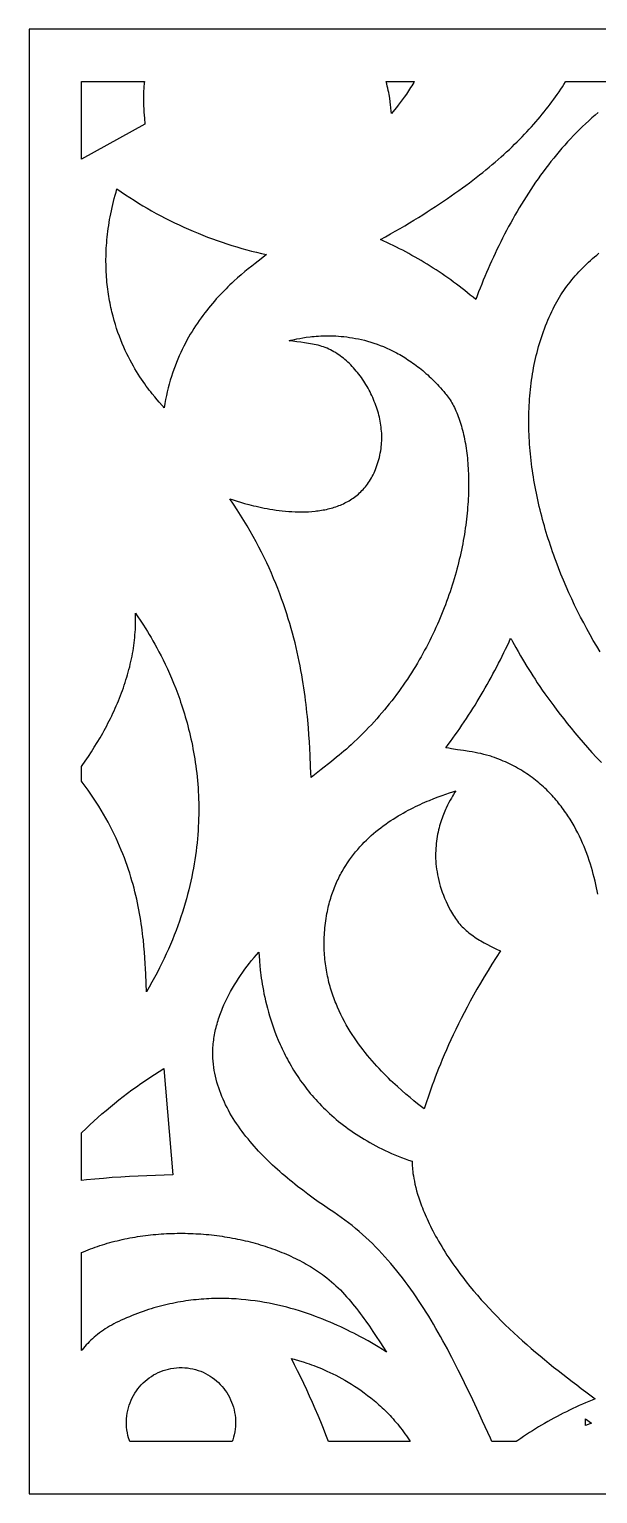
# Model space of a CAD drawing. Extents: x -140 to 140, y -140 to 140.
# Drawn here: x -140 to -31.2, y -140 to 140 of the extents above; entities that cross this region are included whole.
import ezdxf

# ---------------------------------------------------------------- set-up
doc = ezdxf.new("R2010")
doc.units = 0
doc.header["$MEASUREMENT"] = 0
doc.layers.add('LAYER_1', color=18, linetype='CONTINUOUS')

msp = doc.modelspace()

# ---------------------------------------------------------------- linework, layer by layer
at = {"layer": 'LAYER_1'}
for points in [[(-140, -140), (140, -140), (140, 140), (-140, 140)], [(-117.98, 129.73), (-118.02, 129.44), (-118.05, 129.16), (-118.08, 128.87), (-118.1, 128.58), (-118.12, 128.29), (-118.15, 127.7), (-118.16, 127.12), (-118.15, 126.53), (-118.14, 125.95), (-118.12, 125.36), (-118.08, 124.77), (-118.05, 124.18), (-117.96, 123.01), (-117.88, 121.85), (-130, 115.16), (-130, 130), (-117.94, 130)], [(-66.41, 129.85), (-66.6, 129.51), (-66.8, 129.18), (-67, 128.85), (-67.41, 128.22), (-67.81, 127.61), (-68.21, 127.04), (-68.6, 126.49), (-68.99, 125.97), (-69.36, 125.49), (-69.72, 125.04), (-70.06, 124.62), (-70.67, 123.88), (-70.7, 124.28), (-70.77, 125.05), (-70.83, 125.57), (-70.91, 126.15), (-71.01, 126.81), (-71.13, 127.53), (-71.2, 127.91), (-71.29, 128.31), (-71.38, 128.72), (-71.47, 129.14), (-71.58, 129.57), (-71.69, 130), (-66.33, 130)], [(-122.41, 108.92), (-121.6, 108.37), (-120.78, 107.83), (-119.95, 107.3), (-119.12, 106.78), (-118.28, 106.27), (-117.43, 105.77), (-116.57, 105.29), (-115.71, 104.81), (-114.84, 104.34), (-113.97, 103.88), (-113.09, 103.44), (-112.2, 103), (-111.31, 102.58), (-110.42, 102.17), (-109.51, 101.76), (-108.61, 101.37), (-107.7, 100.99), (-106.78, 100.63), (-105.86, 100.27), (-104.94, 99.93), (-104.01, 99.59), (-103.08, 99.27), (-102.15, 98.96), (-101.21, 98.66), (-100.27, 98.38), (-99.33, 98.1), (-98.38, 97.84), (-97.43, 97.59), (-96.48, 97.36), (-95.53, 97.13), (-94.58, 96.92), (-95.62, 96.14), (-96.79, 95.24), (-97.42, 94.74), (-98.07, 94.22), (-98.74, 93.67), (-99.44, 93.08), (-100.15, 92.46), (-100.87, 91.81), (-101.23, 91.47), (-101.6, 91.12), (-101.97, 90.76), (-102.34, 90.4), (-102.71, 90.02), (-103.08, 89.64), (-103.46, 89.25), (-103.83, 88.85), (-104.2, 88.44), (-104.57, 88.02), (-104.94, 87.59), (-105.31, 87.15), (-105.68, 86.7), (-106.04, 86.24), (-106.41, 85.78), (-106.77, 85.3), (-107.12, 84.81), (-107.48, 84.32), (-107.82, 83.81), (-108.17, 83.29), (-108.51, 82.77), (-108.84, 82.23), (-109.17, 81.68), (-109.5, 81.13), (-109.81, 80.56), (-110.12, 79.98), (-110.43, 79.39), (-110.72, 78.79), (-111.01, 78.18), (-111.29, 77.55), (-111.57, 76.92), (-111.83, 76.28), (-112.09, 75.62), (-112.33, 74.95), (-112.57, 74.28), (-112.79, 73.59), (-113.01, 72.89), (-113.21, 72.17), (-113.4, 71.45), (-113.59, 70.71), (-113.76, 69.96), (-113.91, 69.2), (-114.06, 68.43), (-114.19, 67.65), (-114.31, 67.79), (-114.51, 68.02), (-115.13, 68.71), (-115.54, 69.17), (-115.99, 69.71), (-116.5, 70.32), (-116.76, 70.66), (-117.04, 71.02), (-117.32, 71.39), (-117.61, 71.78), (-117.9, 72.2), (-118.21, 72.63), (-118.51, 73.08), (-118.82, 73.55), (-119.13, 74.03), (-119.45, 74.54), (-119.76, 75.06), (-120.07, 75.61), (-120.39, 76.17), (-120.7, 76.75), (-121.01, 77.35), (-121.31, 77.96), (-121.61, 78.6), (-121.91, 79.25), (-122.2, 79.92), (-122.48, 80.61), (-122.75, 81.32), (-123.02, 82.05), (-123.27, 82.79), (-123.51, 83.55), (-123.75, 84.33), (-123.97, 85.13), (-124.17, 85.95), (-124.27, 86.36), (-124.37, 86.78), (-124.46, 87.2), (-124.54, 87.63), (-124.63, 88.06), (-124.71, 88.5), (-124.78, 88.94), (-124.85, 89.38), (-124.92, 89.83), (-124.98, 90.29), (-125.03, 90.74), (-125.09, 91.21), (-125.13, 91.67), (-125.17, 92.14), (-125.21, 92.62), (-125.24, 93.1), (-125.27, 93.58), (-125.29, 94.07), (-125.3, 94.57), (-125.31, 95.06), (-125.32, 95.56), (-125.32, 96.07), (-125.31, 96.58), (-125.29, 97.09), (-125.27, 97.61), (-125.25, 98.13), (-125.21, 98.66), (-125.17, 99.19), (-125.13, 99.73), (-125.07, 100.27), (-125.01, 100.81), (-124.95, 101.36), (-124.87, 101.91), (-124.79, 102.47), (-124.7, 103.03), (-124.61, 103.6), (-124.5, 104.16), (-124.39, 104.74), (-124.27, 105.32), (-124.15, 105.9), (-124.01, 106.48), (-123.87, 107.07), (-123.72, 107.67), (-123.56, 108.27), (-123.39, 108.87), (-123.21, 109.48)], [(-82.34, 81.4), (-81.85, 81.39), (-81.34, 81.37), (-80.83, 81.34), (-80.31, 81.29), (-79.77, 81.24), (-79.23, 81.18), (-78.68, 81.1), (-78.12, 81.02), (-77.56, 80.91), (-76.98, 80.8), (-76.4, 80.67), (-75.82, 80.53), (-75.23, 80.37), (-74.63, 80.19), (-74.03, 80), (-73.42, 79.79), (-72.81, 79.56), (-72.2, 79.32), (-71.58, 79.05), (-70.96, 78.77), (-70.34, 78.47), (-69.71, 78.14), (-69.4, 77.97), (-69.08, 77.79), (-68.77, 77.61), (-68.46, 77.43), (-68.14, 77.23), (-67.83, 77.04), (-67.51, 76.83), (-67.2, 76.62), (-66.88, 76.41), (-66.57, 76.19), (-66.25, 75.96), (-65.94, 75.72), (-65.62, 75.48), (-65.31, 75.24), (-65, 74.99), (-64.68, 74.73), (-64.37, 74.46), (-64.06, 74.19), (-63.74, 73.91), (-63.43, 73.63), (-63.12, 73.33), (-62.81, 73.03), (-62.5, 72.73), (-62.19, 72.42), (-61.88, 72.1), (-61.58, 71.77), (-61.27, 71.43), (-60.96, 71.09), (-60.66, 70.74), (-60.36, 70.39), (-60.17, 70.15), (-59.98, 69.91), (-59.8, 69.66), (-59.62, 69.4), (-59.44, 69.13), (-59.27, 68.86), (-59.1, 68.57), (-58.94, 68.28), (-58.78, 67.98), (-58.62, 67.66), (-58.47, 67.35), (-58.32, 67.02), (-58.18, 66.68), (-58.04, 66.34), (-57.9, 65.99), (-57.77, 65.63), (-57.64, 65.27), (-57.52, 64.9), (-57.4, 64.52), (-57.28, 64.13), (-57.17, 63.74), (-57.07, 63.33), (-56.96, 62.93), (-56.87, 62.51), (-56.77, 62.09), (-56.68, 61.66), (-56.6, 61.23), (-56.52, 60.79), (-56.44, 60.34), (-56.37, 59.89), (-56.31, 59.43), (-56.25, 58.97), (-56.19, 58.5), (-56.14, 58.02), (-56.09, 57.54), (-56.05, 57.05), (-56.02, 56.56), (-55.98, 56.06), (-55.96, 55.56), (-55.94, 55.05), (-55.92, 54.54), (-55.91, 54.02), (-55.9, 53.5), (-55.9, 52.97), (-55.91, 52.44), (-55.92, 51.9), (-55.93, 51.36), (-55.95, 50.82), (-55.98, 50.27), (-56.01, 49.72), (-56.04, 49.16), (-56.09, 48.6), (-56.13, 48.04), (-56.19, 47.47), (-56.25, 46.9), (-56.31, 46.33), (-56.38, 45.75), (-56.46, 45.17), (-56.54, 44.59), (-56.63, 44), (-56.72, 43.41), (-56.82, 42.82), (-56.92, 42.23), (-57.04, 41.63), (-57.15, 41.03), (-57.28, 40.43), (-57.41, 39.83), (-57.54, 39.22), (-57.68, 38.62), (-57.83, 38.01), (-57.99, 37.4), (-58.15, 36.78), (-58.31, 36.17), (-58.49, 35.56), (-58.67, 34.94), (-58.85, 34.32), (-59.05, 33.7), (-59.24, 33.08), (-59.45, 32.46), (-59.66, 31.84), (-59.88, 31.22), (-60.11, 30.6), (-60.34, 29.97), (-60.58, 29.35), (-60.82, 28.73), (-61.08, 28.1), (-61.34, 27.48), (-61.6, 26.85), (-61.88, 26.23), (-62.16, 25.61), (-62.44, 24.99), (-62.74, 24.36), (-63.04, 23.74), (-63.35, 23.12), (-63.66, 22.5), (-63.99, 21.88), (-64.32, 21.26), (-64.66, 20.65), (-65, 20.03), (-65.35, 19.42), (-65.71, 18.81), (-66.08, 18.19), (-66.45, 17.58), (-66.84, 16.98), (-67.23, 16.37), (-67.62, 15.77), (-68.03, 15.17), (-68.44, 14.57), (-68.86, 13.97), (-69.29, 13.38), (-69.73, 12.78), (-70.17, 12.19), (-70.62, 11.61), (-71.08, 11.02), (-71.55, 10.44), (-72.02, 9.87), (-72.51, 9.29), (-73, 8.72), (-73.5, 8.15), (-74.01, 7.59), (-74.52, 7.03), (-75.05, 6.47), (-75.58, 5.92), (-76.12, 5.37), (-76.67, 4.82), (-77.23, 4.28), (-77.79, 3.75), (-78.37, 3.21), (-78.83, 2.8), (-79.29, 2.39), (-79.76, 1.98), (-80.23, 1.59), (-80.71, 1.19), (-81.19, 0.8), (-82.16, 0.02), (-84.1, -1.52), (-85.07, -2.29), (-86.03, -3.07), (-86.09, -2.09), (-86.14, -1.04), (-86.25, 1.23), (-86.31, 2.46), (-86.39, 3.74), (-86.47, 5.07), (-86.58, 6.45), (-86.7, 7.88), (-86.77, 8.61), (-86.84, 9.36), (-86.92, 10.12), (-87.01, 10.88), (-87.1, 11.66), (-87.2, 12.45), (-87.31, 13.25), (-87.43, 14.06), (-87.56, 14.88), (-87.69, 15.71), (-87.84, 16.55), (-87.99, 17.4), (-88.15, 18.26), (-88.33, 19.13), (-88.51, 20), (-88.71, 20.89), (-88.91, 21.78), (-89.13, 22.68), (-89.36, 23.59), (-89.61, 24.51), (-89.86, 25.43), (-90.13, 26.36), (-90.42, 27.3), (-90.72, 28.24), (-91.03, 29.19), (-91.36, 30.15), (-91.7, 31.11), (-92.06, 32.08), (-92.43, 33.05), (-92.82, 34.03), (-93.23, 35.01), (-93.65, 36), (-94.1, 37), (-94.55, 37.99), (-95.03, 38.99), (-95.53, 40), (-96.04, 41.01), (-96.58, 42.02), (-97.13, 43.04), (-97.71, 44.05), (-98.3, 45.08), (-98.92, 46.1), (-99.56, 47.13), (-100.22, 48.15), (-100.9, 49.18), (-101.6, 50.21), (-101.44, 50.17), (-101.14, 50.07), (-100.19, 49.77), (-99.55, 49.57), (-98.81, 49.36), (-97.98, 49.14), (-97.06, 48.91), (-96.58, 48.8), (-96.08, 48.68), (-95.56, 48.57), (-95.03, 48.46), (-94.48, 48.36), (-93.92, 48.26), (-93.35, 48.17), (-92.76, 48.08), (-92.17, 48), (-91.57, 47.93), (-90.96, 47.87), (-90.34, 47.82), (-89.72, 47.78), (-89.09, 47.75), (-88.47, 47.73), (-87.83, 47.73), (-87.2, 47.74), (-86.57, 47.76), (-85.93, 47.8), (-85.3, 47.86), (-84.99, 47.9), (-84.67, 47.94), (-84.36, 47.98), (-84.05, 48.03), (-83.74, 48.09), (-83.43, 48.15), (-83.12, 48.21), (-82.81, 48.28), (-82.51, 48.36), (-82.21, 48.44), (-81.91, 48.53), (-81.61, 48.62), (-81.31, 48.71), (-81.02, 48.82), (-80.73, 48.93), (-80.44, 49.04), (-80.16, 49.16), (-79.87, 49.29), (-79.6, 49.43), (-79.32, 49.57), (-79.05, 49.71), (-78.78, 49.87), (-78.51, 50.03), (-78.25, 50.2), (-77.99, 50.37), (-77.74, 50.55), (-77.49, 50.74), (-77.24, 50.94), (-77, 51.14), (-76.77, 51.35), (-76.54, 51.57), (-76.31, 51.8), (-76.09, 52.03), (-75.87, 52.28), (-75.66, 52.53), (-75.45, 52.79), (-75.25, 53.05), (-75.06, 53.33), (-74.87, 53.61), (-74.69, 53.91), (-74.51, 54.21), (-74.34, 54.52), (-74.17, 54.84), (-74.01, 55.17), (-73.86, 55.51), (-73.72, 55.85), (-73.58, 56.21), (-73.45, 56.58), (-73.32, 56.95), (-73.21, 57.34), (-73.1, 57.73), (-72.99, 58.14), (-72.9, 58.55), (-72.81, 58.98), (-72.73, 59.41), (-72.66, 59.86), (-72.62, 60.21), (-72.58, 60.57), (-72.55, 60.93), (-72.53, 61.3), (-72.52, 61.67), (-72.52, 62.04), (-72.53, 62.41), (-72.54, 62.78), (-72.57, 63.16), (-72.61, 63.54), (-72.65, 63.92), (-72.7, 64.3), (-72.76, 64.68), (-72.83, 65.06), (-72.91, 65.44), (-72.99, 65.82), (-73.08, 66.2), (-73.18, 66.58), (-73.29, 66.96), (-73.41, 67.34), (-73.53, 67.72), (-73.66, 68.09), (-73.8, 68.47), (-73.95, 68.84), (-74.1, 69.21), (-74.26, 69.58), (-74.42, 69.95), (-74.6, 70.31), (-74.77, 70.67), (-74.96, 71.03), (-75.15, 71.38), (-75.35, 71.73), (-75.56, 72.07), (-75.77, 72.42), (-75.98, 72.75), (-76.2, 73.08), (-76.43, 73.41), (-76.67, 73.73), (-76.91, 74.05), (-77.15, 74.36), (-77.4, 74.66), (-77.65, 74.96), (-77.91, 75.25), (-78.18, 75.54), (-78.45, 75.82), (-78.72, 76.09), (-79, 76.35), (-79.29, 76.61), (-79.57, 76.86), (-79.87, 77.1), (-80.16, 77.33), (-80.46, 77.55), (-80.77, 77.77), (-81.08, 77.97), (-81.39, 78.17), (-81.7, 78.36), (-82.02, 78.54), (-82.34, 78.7), (-82.67, 78.86), (-83, 79.01), (-83.33, 79.14), (-83.67, 79.27), (-84, 79.38), (-84.34, 79.48), (-84.71, 79.58), (-85.07, 79.67), (-85.44, 79.75), (-85.81, 79.82), (-86.18, 79.88), (-86.55, 79.94), (-87.29, 80.05), (-88.04, 80.15), (-88.79, 80.25), (-89.54, 80.35), (-90.28, 80.46), (-90.14, 80.49), (-89.91, 80.54), (-89.23, 80.7), (-88.77, 80.8), (-88.24, 80.9), (-87.64, 81.01), (-86.98, 81.11), (-86.26, 81.2), (-85.88, 81.25), (-85.48, 81.28), (-85.07, 81.32), (-84.65, 81.35), (-84.21, 81.37), (-83.76, 81.39), (-83.3, 81.4), (-82.83, 81.4)], [(-119.49, 28.07), (-119.19, 27.63), (-118.78, 27.03), (-118.28, 26.27), (-117.69, 25.35), (-117.37, 24.84), (-117.03, 24.29), (-116.69, 23.7), (-116.32, 23.08), (-115.95, 22.42), (-115.57, 21.73), (-115.18, 21), (-114.78, 20.23), (-114.38, 19.44), (-113.98, 18.6), (-113.57, 17.74), (-113.17, 16.84), (-112.77, 15.92), (-112.37, 14.96), (-111.97, 13.96), (-111.58, 12.94), (-111.39, 12.42), (-111.2, 11.89), (-111.02, 11.35), (-110.84, 10.81), (-110.65, 10.26), (-110.48, 9.7), (-110.3, 9.13), (-110.13, 8.56), (-109.96, 7.98), (-109.8, 7.39), (-109.64, 6.8), (-109.49, 6.19), (-109.34, 5.59), (-109.19, 4.97), (-109.05, 4.35), (-108.91, 3.72), (-108.78, 3.09), (-108.66, 2.44), (-108.54, 1.8), (-108.43, 1.14), (-108.32, 0.48), (-108.22, -0.19), (-108.12, -0.86), (-108.03, -1.54), (-107.95, -2.23), (-107.88, -2.92), (-107.81, -3.62), (-107.75, -4.32), (-107.7, -5.03), (-107.65, -5.75), (-107.62, -6.47), (-107.59, -7.2), (-107.57, -7.93), (-107.56, -8.67), (-107.56, -9.42), (-107.57, -10.17), (-107.58, -10.92), (-107.61, -11.68), (-107.64, -12.45), (-107.69, -13.22), (-107.74, -14), (-107.81, -14.78), (-107.89, -15.57), (-107.97, -16.36), (-108.07, -17.16), (-108.18, -17.96), (-108.3, -18.77), (-108.43, -19.58), (-108.57, -20.4), (-108.73, -21.22), (-108.9, -22.04), (-109.07, -22.88), (-109.27, -23.71), (-109.47, -24.55), (-109.69, -25.4), (-109.92, -26.24), (-110.16, -27.1), (-110.42, -27.96), (-110.69, -28.82), (-110.97, -29.68), (-111.27, -30.55), (-111.58, -31.43), (-111.91, -32.31), (-112.25, -33.19), (-112.61, -34.07), (-112.98, -34.96), (-113.37, -35.86), (-113.77, -36.75), (-114.19, -37.65), (-114.62, -38.56), (-115.07, -39.47), (-115.54, -40.38), (-116.02, -41.29), (-116.52, -42.21), (-117.04, -43.13), (-117.57, -44.06), (-117.63, -42.45), (-117.7, -40.63), (-117.74, -39.65), (-117.8, -38.63), (-117.86, -37.56), (-117.94, -36.46), (-118.04, -35.31), (-118.16, -34.12), (-118.23, -33.52), (-118.3, -32.9), (-118.38, -32.28), (-118.47, -31.65), (-118.56, -31.01), (-118.66, -30.37), (-118.77, -29.71), (-118.88, -29.05), (-119.01, -28.38), (-119.14, -27.71), (-119.28, -27.03), (-119.43, -26.34), (-119.6, -25.64), (-119.77, -24.94), (-119.95, -24.24), (-120.14, -23.53), (-120.34, -22.81), (-120.55, -22.09), (-120.78, -21.37), (-121.02, -20.64), (-121.26, -19.9), (-121.53, -19.16), (-121.8, -18.42), (-122.09, -17.68), (-122.39, -16.93), (-122.7, -16.18), (-123.03, -15.42), (-123.38, -14.67), (-123.73, -13.91), (-124.11, -13.15), (-124.5, -12.38), (-124.9, -11.62), (-125.32, -10.85), (-125.76, -10.09), (-126.21, -9.32), (-126.68, -8.55), (-127.17, -7.78), (-127.68, -7.01), (-128.2, -6.25), (-128.74, -5.48), (-129.3, -4.71), (-129.88, -3.94), (-130, -3.79), (-130, -0.93), (-129.87, -0.76), (-129.28, 0.09), (-128.69, 0.95), (-128.11, 1.83), (-127.55, 2.71), (-126.99, 3.61), (-126.45, 4.52), (-126.19, 4.98), (-125.93, 5.44), (-125.67, 5.9), (-125.42, 6.37), (-125.17, 6.83), (-124.93, 7.3), (-124.69, 7.78), (-124.45, 8.25), (-124.22, 8.73), (-123.99, 9.21), (-123.77, 9.69), (-123.55, 10.17), (-123.34, 10.66), (-123.13, 11.14), (-122.93, 11.63), (-122.73, 12.12), (-122.53, 12.61), (-122.35, 13.11), (-122.16, 13.6), (-121.99, 14.1), (-121.82, 14.6), (-121.65, 15.1), (-121.49, 15.6), (-121.34, 16.1), (-121.19, 16.6), (-121.05, 17.11), (-120.91, 17.61), (-120.78, 18.12), (-120.66, 18.62), (-120.54, 19.13), (-120.43, 19.64), (-120.33, 20.15), (-120.23, 20.66), (-120.14, 21.17), (-120.06, 21.68), (-119.99, 22.19), (-119.92, 22.71), (-119.86, 23.22), (-119.8, 23.73), (-119.76, 24.24), (-119.72, 24.76), (-119.69, 25.27), (-119.67, 25.79), (-119.65, 26.3), (-119.64, 26.81), (-119.64, 27.33), (-119.65, 27.84), (-119.67, 28.35)], [(-58.51, -5.86), (-58.81, -6.32), (-59, -6.63), (-59.21, -6.99), (-59.44, -7.4), (-59.69, -7.86), (-59.95, -8.36), (-60.21, -8.91), (-60.34, -9.2), (-60.47, -9.5), (-60.6, -9.81), (-60.73, -10.14), (-60.86, -10.47), (-60.99, -10.81), (-61.11, -11.17), (-61.23, -11.53), (-61.34, -11.9), (-61.45, -12.29), (-61.55, -12.68), (-61.65, -13.08), (-61.75, -13.49), (-61.83, -13.91), (-61.91, -14.33), (-61.98, -14.77), (-62.05, -15.21), (-62.1, -15.66), (-62.14, -16.12), (-62.18, -16.59), (-62.2, -17.07), (-62.22, -17.55), (-62.22, -18.04), (-62.21, -18.54), (-62.18, -19.04), (-62.15, -19.55), (-62.1, -20.07), (-62.03, -20.59), (-61.95, -21.12), (-61.86, -21.66), (-61.75, -22.2), (-61.62, -22.75), (-61.48, -23.3), (-61.32, -23.86), (-61.14, -24.43), (-60.94, -25), (-60.73, -25.57), (-60.49, -26.15), (-60.23, -26.74), (-59.95, -27.32), (-59.66, -27.92), (-59.34, -28.51), (-58.99, -29.11), (-58.81, -29.42), (-58.63, -29.72), (-58.44, -30.01), (-58.25, -30.29), (-58.04, -30.56), (-57.83, -30.83), (-57.61, -31.09), (-57.38, -31.34), (-57.14, -31.59), (-56.9, -31.83), (-56.65, -32.07), (-56.39, -32.3), (-56.13, -32.52), (-55.86, -32.74), (-55.58, -32.95), (-55.3, -33.16), (-55.02, -33.36), (-54.73, -33.56), (-54.44, -33.76), (-54.14, -33.94), (-53.84, -34.13), (-53.54, -34.31), (-52.93, -34.66), (-52.31, -35), (-51.69, -35.32), (-51.06, -35.64), (-50.43, -35.94), (-49.81, -36.23), (-50.64, -37.49), (-51.43, -38.73), (-52.19, -39.96), (-52.93, -41.17), (-53.64, -42.36), (-54.32, -43.53), (-54.97, -44.69), (-55.6, -45.82), (-56.2, -46.94), (-56.77, -48.04), (-57.33, -49.12), (-57.85, -50.18), (-58.36, -51.22), (-58.84, -52.23), (-59.3, -53.23), (-59.74, -54.2), (-60.16, -55.15), (-60.56, -56.08), (-60.94, -56.99), (-61.3, -57.87), (-61.65, -58.72), (-61.98, -59.55), (-62.29, -60.36), (-62.58, -61.14), (-62.86, -61.9), (-63.12, -62.63), (-63.61, -64), (-64.05, -65.27), (-64.44, -66.42), (-65.68, -65.44), (-66.37, -64.88), (-67.11, -64.27), (-67.89, -63.62), (-68.69, -62.92), (-69.53, -62.17), (-69.96, -61.78), (-70.39, -61.38), (-70.83, -60.97), (-71.26, -60.54), (-71.71, -60.11), (-72.15, -59.66), (-72.59, -59.2), (-73.04, -58.73), (-73.48, -58.25), (-73.93, -57.76), (-74.37, -57.25), (-74.81, -56.74), (-75.25, -56.21), (-75.68, -55.67), (-76.11, -55.12), (-76.54, -54.56), (-76.96, -53.99), (-77.37, -53.41), (-77.77, -52.82), (-78.17, -52.21), (-78.56, -51.6), (-78.94, -50.97), (-79.31, -50.34), (-79.67, -49.69), (-80.02, -49.03), (-80.35, -48.36), (-80.68, -47.68), (-80.99, -46.99), (-81.28, -46.28), (-81.42, -45.93), (-81.56, -45.57), (-81.7, -45.21), (-81.83, -44.85), (-81.95, -44.48), (-82.08, -44.11), (-82.2, -43.74), (-82.31, -43.36), (-82.42, -42.99), (-82.52, -42.61), (-82.63, -42.23), (-82.72, -41.84), (-82.81, -41.45), (-82.9, -41.06), (-82.98, -40.67), (-83.06, -40.27), (-83.13, -39.88), (-83.2, -39.48), (-83.26, -39.07), (-83.31, -38.67), (-83.36, -38.26), (-83.41, -37.85), (-83.45, -37.43), (-83.48, -37.01), (-83.51, -36.6), (-83.53, -36.17), (-83.55, -35.75), (-83.56, -35.32), (-83.56, -34.89), (-83.56, -34.46), (-83.55, -34.02), (-83.53, -33.59), (-83.51, -33.15), (-83.48, -32.7), (-83.45, -32.26), (-83.41, -31.81), (-83.36, -31.36), (-83.3, -30.9), (-83.24, -30.45), (-83.17, -29.99), (-83.1, -29.53), (-83.01, -29.06), (-82.94, -28.69), (-82.86, -28.31), (-82.78, -27.94), (-82.69, -27.57), (-82.6, -27.21), (-82.5, -26.85), (-82.4, -26.5), (-82.3, -26.15), (-82.19, -25.8), (-82.08, -25.46), (-81.96, -25.12), (-81.84, -24.78), (-81.71, -24.45), (-81.59, -24.12), (-81.45, -23.8), (-81.32, -23.47), (-81.18, -23.16), (-81.04, -22.84), (-80.89, -22.53), (-80.74, -22.23), (-80.59, -21.92), (-80.43, -21.62), (-80.27, -21.33), (-80.11, -21.04), (-79.78, -20.46), (-79.43, -19.9), (-79.07, -19.35), (-78.7, -18.82), (-78.33, -18.3), (-77.94, -17.79), (-77.54, -17.3), (-77.13, -16.81), (-76.72, -16.34), (-76.3, -15.89), (-75.87, -15.44), (-75.43, -15.01), (-74.99, -14.59), (-74.54, -14.18), (-74.09, -13.78), (-73.63, -13.4), (-73.16, -13.02), (-72.7, -12.66), (-72.23, -12.3), (-71.76, -11.96), (-71.28, -11.63), (-70.81, -11.31), (-70.33, -11), (-69.86, -10.7), (-69.38, -10.4), (-68.9, -10.12), (-68.43, -9.85), (-67.95, -9.59), (-67.48, -9.33), (-67.01, -9.09), (-66.54, -8.85), (-66.08, -8.62), (-65.62, -8.4), (-65.17, -8.19), (-64.72, -7.99), (-64.27, -7.79), (-63.84, -7.61), (-63.4, -7.43), (-62.56, -7.09), (-61.76, -6.78), (-60.99, -6.5), (-60.25, -6.24), (-59.57, -6.01), (-58.93, -5.8), (-58.35, -5.61)], [(-96.05, -36.55), (-96.04, -36.68), (-96.01, -37.06), (-95.93, -38.22), (-95.87, -39), (-95.78, -39.88), (-95.72, -40.37), (-95.66, -40.88), (-95.58, -41.42), (-95.5, -41.97), (-95.41, -42.56), (-95.31, -43.16), (-95.19, -43.78), (-95.07, -44.43), (-94.93, -45.09), (-94.77, -45.77), (-94.61, -46.46), (-94.42, -47.17), (-94.23, -47.9), (-94.01, -48.64), (-93.78, -49.39), (-93.53, -50.15), (-93.26, -50.92), (-92.97, -51.71), (-92.66, -52.5), (-92.34, -53.29), (-91.99, -54.1), (-91.8, -54.5), (-91.61, -54.91), (-91.42, -55.31), (-91.22, -55.72), (-91.01, -56.13), (-90.8, -56.54), (-90.58, -56.94), (-90.36, -57.35), (-90.13, -57.76), (-89.89, -58.17), (-89.65, -58.58), (-89.4, -58.99), (-89.14, -59.4), (-88.88, -59.81), (-88.61, -60.22), (-88.33, -60.63), (-88.05, -61.03), (-87.76, -61.44), (-87.46, -61.84), (-87.15, -62.25), (-86.84, -62.65), (-86.52, -63.05), (-86.2, -63.45), (-85.86, -63.85), (-85.52, -64.24), (-85.17, -64.64), (-84.81, -65.03), (-84.45, -65.42), (-84.07, -65.81), (-83.69, -66.19), (-83.3, -66.57), (-82.9, -66.95), (-82.5, -67.33), (-82.08, -67.7), (-81.66, -68.07), (-81.23, -68.44), (-80.79, -68.81), (-80.34, -69.17), (-79.88, -69.52), (-79.41, -69.88), (-78.94, -70.23), (-78.45, -70.57), (-77.96, -70.91), (-77.45, -71.25), (-76.94, -71.58), (-76.42, -71.91), (-75.89, -72.24), (-75.34, -72.55), (-74.79, -72.87), (-74.23, -73.18), (-73.66, -73.48), (-73.08, -73.78), (-72.49, -74.07), (-71.89, -74.36), (-71.27, -74.64), (-70.65, -74.92), (-70.02, -75.19), (-69.38, -75.45), (-68.72, -75.71), (-68.06, -75.96), (-67.38, -76.21), (-66.7, -76.44), (-66.71, -76.68), (-66.7, -77.08), (-66.69, -77.35), (-66.67, -77.65), (-66.64, -77.99), (-66.6, -78.37), (-66.55, -78.79), (-66.48, -79.24), (-66.4, -79.74), (-66.29, -80.27), (-66.17, -80.83), (-66.02, -81.44), (-65.85, -82.07), (-65.66, -82.74), (-65.43, -83.45), (-65.18, -84.19), (-65.05, -84.57), (-64.9, -84.96), (-64.75, -85.36), (-64.59, -85.76), (-64.42, -86.18), (-64.24, -86.6), (-64.05, -87.03), (-63.86, -87.46), (-63.65, -87.91), (-63.44, -88.36), (-63.21, -88.82), (-62.98, -89.29), (-62.73, -89.76), (-62.48, -90.25), (-62.21, -90.74), (-61.94, -91.23), (-61.65, -91.74), (-61.35, -92.25), (-61.04, -92.76), (-60.72, -93.29), (-60.39, -93.82), (-60.04, -94.36), (-59.68, -94.91), (-59.31, -95.46), (-58.93, -96.02), (-58.53, -96.58), (-58.12, -97.15), (-57.7, -97.73), (-57.37, -98.18), (-57.03, -98.62), (-56.35, -99.49), (-55.66, -100.36), (-54.95, -101.22), (-54.23, -102.06), (-53.5, -102.9), (-52.75, -103.72), (-52, -104.54), (-51.23, -105.34), (-50.46, -106.14), (-49.67, -106.93), (-48.88, -107.71), (-48.07, -108.48), (-47.26, -109.24), (-46.44, -110), (-45.61, -110.74), (-44.78, -111.48), (-43.93, -112.22), (-43.08, -112.94), (-42.23, -113.66), (-41.37, -114.37), (-40.5, -115.08), (-39.63, -115.78), (-38.76, -116.47), (-37.88, -117.16), (-36.99, -117.84), (-36.11, -118.52), (-35.22, -119.2), (-34.33, -119.86), (-33.44, -120.53), (-31.65, -121.84), (-32.27, -122.09), (-32.89, -122.35), (-33.51, -122.62), (-34.13, -122.89), (-34.74, -123.16), (-35.36, -123.44), (-35.97, -123.73), (-36.58, -124.02), (-37.18, -124.32), (-37.78, -124.62), (-38.38, -124.93), (-38.98, -125.24), (-39.58, -125.56), (-40.17, -125.89), (-40.76, -126.22), (-41.35, -126.55), (-41.93, -126.89), (-42.51, -127.24), (-43.09, -127.59), (-43.66, -127.95), (-44.23, -128.31), (-44.8, -128.67), (-45.37, -129.04), (-45.93, -129.42), (-46.48, -129.8), (-46.77, -130), (-51.46, -130), (-51.74, -129.39), (-53.22, -126.14), (-53.97, -124.51), (-54.73, -122.87), (-55.5, -121.24), (-56.28, -119.6), (-57.07, -117.97), (-57.88, -116.35), (-58.7, -114.73), (-59.12, -113.93), (-59.54, -113.13), (-59.96, -112.33), (-60.39, -111.53), (-60.83, -110.74), (-61.27, -109.95), (-61.71, -109.17), (-62.16, -108.39), (-62.62, -107.61), (-63.08, -106.84), (-63.54, -106.08), (-64.01, -105.31), (-64.49, -104.56), (-64.98, -103.81), (-65.47, -103.07), (-65.97, -102.33), (-66.47, -101.6), (-66.98, -100.87), (-67.5, -100.16), (-68.02, -99.45), (-68.56, -98.74), (-69.1, -98.05), (-69.64, -97.36), (-70.2, -96.68), (-70.76, -96.01), (-71.34, -95.35), (-71.92, -94.7), (-72.5, -94.06), (-73.1, -93.43), (-73.71, -92.8), (-74.32, -92.19), (-74.95, -91.59), (-75.58, -90.99), (-76.22, -90.41), (-76.88, -89.84), (-77.54, -89.28), (-78.21, -88.73), (-78.89, -88.2), (-79.58, -87.67), (-80.29, -87.16), (-81, -86.66), (-81.73, -86.18), (-82.71, -85.53), (-83.69, -84.86), (-84.68, -84.17), (-85.68, -83.46), (-86.67, -82.74), (-87.66, -81.99), (-88.65, -81.23), (-89.14, -80.84), (-89.63, -80.45), (-90.12, -80.05), (-90.6, -79.65), (-91.08, -79.25), (-91.56, -78.84), (-92.03, -78.42), (-92.51, -78), (-92.97, -77.58), (-93.43, -77.15), (-93.89, -76.72), (-94.34, -76.29), (-94.79, -75.85), (-95.23, -75.4), (-95.67, -74.95), (-96.09, -74.5), (-96.52, -74.04), (-96.93, -73.58), (-97.34, -73.11), (-97.74, -72.65), (-98.13, -72.17), (-98.52, -71.69), (-98.9, -71.21), (-99.27, -70.73), (-99.62, -70.24), (-99.97, -69.74), (-100.32, -69.24), (-100.65, -68.74), (-100.97, -68.24), (-101.28, -67.73), (-101.58, -67.21), (-101.87, -66.69), (-102.14, -66.17), (-102.41, -65.65), (-102.66, -65.12), (-102.9, -64.59), (-103.13, -64.05), (-103.35, -63.51), (-103.55, -62.96), (-103.74, -62.42), (-103.92, -61.86), (-104.08, -61.31), (-104.23, -60.75), (-104.36, -60.19), (-104.48, -59.62), (-104.58, -59.05), (-104.67, -58.48), (-104.74, -57.9), (-104.8, -57.32), (-104.84, -56.74), (-104.85, -56.39), (-104.86, -56.04), (-104.86, -55.7), (-104.86, -55.35), (-104.85, -55.01), (-104.83, -54.66), (-104.81, -54.32), (-104.77, -53.97), (-104.74, -53.63), (-104.7, -53.28), (-104.65, -52.94), (-104.59, -52.6), (-104.53, -52.25), (-104.47, -51.91), (-104.4, -51.57), (-104.32, -51.23), (-104.24, -50.89), (-104.15, -50.55), (-104.06, -50.21), (-103.96, -49.87), (-103.86, -49.53), (-103.76, -49.2), (-103.64, -48.86), (-103.53, -48.52), (-103.41, -48.19), (-103.28, -47.86), (-103.15, -47.53), (-103.02, -47.19), (-102.73, -46.54), (-102.44, -45.88), (-102.12, -45.24), (-101.8, -44.6), (-101.45, -43.96), (-101.1, -43.33), (-100.73, -42.71), (-100.35, -42.1), (-99.96, -41.49), (-99.56, -40.89), (-99.15, -40.31), (-98.73, -39.72), (-98.3, -39.15), (-97.87, -38.59), (-97.43, -38.04), (-96.98, -37.5), (-96.52, -36.97), (-96.07, -36.45)], [(-112.5, -79.04), (-114.16, -79.07), (-115.81, -79.13), (-117.47, -79.19), (-119.13, -79.27), (-120.79, -79.36), (-122.45, -79.46), (-124.11, -79.57), (-125.76, -79.7), (-127.42, -79.84), (-129.07, -80), (-130, -80.09), (-130, -71), (-129.95, -70.96), (-129.2, -70.23), (-128.43, -69.5), (-127.66, -68.79), (-126.87, -68.09), (-126.08, -67.39), (-125.29, -66.71), (-124.48, -66.03), (-123.67, -65.37), (-122.84, -64.71), (-122.02, -64.06), (-121.18, -63.43), (-120.34, -62.8), (-119.49, -62.19), (-118.64, -61.58), (-117.77, -60.99), (-116.91, -60.4), (-116.03, -59.83), (-115.15, -59.27), (-114.27, -58.72)], [(-110.69, -90.21), (-110.18, -90.21), (-109.67, -90.22), (-109.16, -90.24), (-108.65, -90.26), (-108.14, -90.28), (-107.64, -90.31), (-107.13, -90.34), (-106.62, -90.38), (-106.12, -90.43), (-105.61, -90.47), (-105.11, -90.53), (-104.6, -90.58), (-104.1, -90.64), (-103.6, -90.71), (-103.1, -90.78), (-102.6, -90.86), (-102.1, -90.94), (-101.6, -91.02), (-101.11, -91.11), (-100.61, -91.2), (-100.12, -91.3), (-99.63, -91.4), (-99.14, -91.51), (-98.66, -91.62), (-98.17, -91.74), (-97.69, -91.86), (-97.21, -91.99), (-96.73, -92.12), (-96.26, -92.25), (-95.78, -92.39), (-95.31, -92.54), (-94.85, -92.68), (-94.38, -92.84), (-93.92, -92.99), (-93.46, -93.15), (-93, -93.32), (-92.55, -93.49), (-92.1, -93.67), (-91.65, -93.85), (-91.21, -94.03), (-90.77, -94.22), (-90.33, -94.41), (-89.9, -94.61), (-89.47, -94.81), (-89.05, -95.01), (-88.63, -95.23), (-88.21, -95.44), (-87.79, -95.66), (-87.39, -95.88), (-86.98, -96.11), (-86.58, -96.34), (-86.18, -96.58), (-85.79, -96.82), (-85.4, -97.07), (-85.02, -97.31), (-84.64, -97.57), (-84.27, -97.83), (-83.9, -98.09), (-83.54, -98.36), (-83.07, -98.71), (-82.61, -99.08), (-82.16, -99.46), (-81.72, -99.84), (-81.29, -100.24), (-80.87, -100.64), (-80.45, -101.05), (-80.04, -101.48), (-79.64, -101.9), (-79.25, -102.34), (-78.86, -102.78), (-78.47, -103.23), (-78.1, -103.69), (-77.73, -104.15), (-77.36, -104.61), (-77, -105.08), (-76.64, -105.56), (-76.28, -106.03), (-75.93, -106.51), (-75.59, -107), (-74.9, -107.98), (-74.23, -108.96), (-73.57, -109.95), (-72.91, -110.94), (-71.59, -112.91), (-72.38, -112.42), (-73.23, -111.91), (-74.15, -111.36), (-75.14, -110.8), (-76.2, -110.22), (-76.75, -109.92), (-77.32, -109.62), (-77.9, -109.32), (-78.5, -109.02), (-79.11, -108.72), (-79.73, -108.42), (-80.38, -108.12), (-81.03, -107.82), (-81.7, -107.52), (-82.38, -107.23), (-83.08, -106.94), (-83.79, -106.65), (-84.51, -106.37), (-85.24, -106.09), (-85.99, -105.82), (-86.75, -105.56), (-87.52, -105.3), (-88.3, -105.05), (-89.1, -104.81), (-89.91, -104.58), (-90.72, -104.36), (-91.55, -104.15), (-92.39, -103.95), (-93.24, -103.76), (-94.1, -103.59), (-94.97, -103.43), (-95.85, -103.28), (-96.74, -103.15), (-97.63, -103.03), (-98.54, -102.92), (-99.46, -102.84), (-100.38, -102.77), (-100.85, -102.74), (-101.31, -102.72), (-101.78, -102.7), (-102.25, -102.68), (-102.73, -102.67), (-103.2, -102.67), (-103.68, -102.67), (-104.16, -102.67), (-104.64, -102.68), (-105.12, -102.7), (-105.61, -102.72), (-106.09, -102.74), (-106.58, -102.78), (-107.07, -102.81), (-107.56, -102.85), (-108.05, -102.9), (-108.55, -102.95), (-109.05, -103.01), (-109.54, -103.08), (-110.04, -103.15), (-110.54, -103.23), (-111.05, -103.31), (-111.55, -103.4), (-112.05, -103.49), (-112.56, -103.6), (-113.07, -103.7), (-113.58, -103.82), (-114.09, -103.94), (-114.6, -104.07), (-115.11, -104.2), (-115.63, -104.34), (-116.14, -104.49), (-116.66, -104.65), (-117.18, -104.81), (-117.7, -104.98), (-118.22, -105.16), (-118.74, -105.34), (-119.26, -105.53), (-119.78, -105.73), (-120.31, -105.94), (-120.83, -106.15), (-121.36, -106.37), (-121.88, -106.6), (-122.41, -106.84), (-122.88, -107.06), (-123.34, -107.29), (-123.78, -107.52), (-124.21, -107.75), (-124.63, -107.99), (-125.04, -108.24), (-125.44, -108.49), (-125.82, -108.75), (-126.2, -109.01), (-126.56, -109.27), (-126.91, -109.54), (-127.26, -109.81), (-127.59, -110.09), (-127.91, -110.38), (-128.22, -110.66), (-128.52, -110.95), (-128.81, -111.25), (-129.09, -111.54), (-129.36, -111.85), (-129.62, -112.15), (-129.87, -112.46), (-130, -112.63), (-130, -93.89), (-129.63, -93.73), (-129.19, -93.55), (-128.74, -93.37), (-128.29, -93.2), (-127.84, -93.03), (-127.39, -92.87), (-126.93, -92.71), (-126.47, -92.56), (-126, -92.41), (-125.54, -92.26), (-125.07, -92.12), (-124.6, -91.99), (-124.12, -91.86), (-123.65, -91.74), (-123.17, -91.62), (-122.68, -91.5), (-122.2, -91.39), (-121.72, -91.29), (-121.23, -91.19), (-120.74, -91.09), (-120.25, -91), (-119.75, -90.92), (-119.26, -90.84), (-118.76, -90.76), (-118.27, -90.69), (-117.77, -90.63), (-117.27, -90.57), (-116.77, -90.51), (-116.26, -90.46), (-115.76, -90.41), (-115.26, -90.37), (-114.75, -90.33), (-114.24, -90.3), (-113.74, -90.27), (-113.23, -90.25), (-112.72, -90.23), (-112.21, -90.22), (-111.71, -90.21), (-111.2, -90.21)], [(-89.6, -114.21), (-89.28, -114.3), (-88.27, -114.59), (-87.6, -114.79), (-86.84, -115.04), (-86.43, -115.18), (-86, -115.34), (-85.54, -115.5), (-85.07, -115.69), (-84.58, -115.88), (-84.08, -116.09), (-83.56, -116.31), (-83.02, -116.55), (-82.47, -116.8), (-81.91, -117.07), (-81.34, -117.36), (-80.76, -117.66), (-80.17, -117.98), (-79.57, -118.32), (-78.96, -118.67), (-78.35, -119.04), (-77.73, -119.43), (-77.11, -119.84), (-76.49, -120.27), (-75.87, -120.72), (-75.24, -121.19), (-74.62, -121.68), (-73.99, -122.19), (-73.68, -122.45), (-73.37, -122.72), (-73.07, -122.99), (-72.76, -123.27), (-72.45, -123.56), (-72.15, -123.85), (-71.84, -124.14), (-71.54, -124.44), (-71.24, -124.75), (-70.94, -125.07), (-70.64, -125.38), (-70.35, -125.71), (-70.06, -126.04), (-69.77, -126.38), (-69.48, -126.72), (-69.2, -127.07), (-68.91, -127.43), (-68.64, -127.79), (-68.36, -128.16), (-68.09, -128.53), (-67.82, -128.91), (-67.55, -129.3), (-67.29, -129.69), (-67.09, -130), (-82.75, -130), (-83.22, -128.76), (-83.71, -127.5), (-84.21, -126.26), (-84.73, -125.02), (-85.25, -123.78), (-85.79, -122.56), (-86.34, -121.33), (-86.9, -120.12), (-87.47, -118.91), (-88.04, -117.71), (-88.63, -116.52), (-89.21, -115.33), (-89.8, -114.15)], [(-110.22, -115.91), (-109.69, -115.96), (-109.17, -116.03), (-108.66, -116.13), (-108.16, -116.26), (-107.67, -116.41), (-107.18, -116.59), (-106.71, -116.78), (-106.26, -117), (-105.81, -117.25), (-105.38, -117.51), (-104.96, -117.79), (-104.56, -118.09), (-104.17, -118.41), (-103.79, -118.75), (-103.44, -119.1), (-103.1, -119.47), (-102.78, -119.86), (-102.48, -120.27), (-102.19, -120.68), (-101.93, -121.12), (-101.69, -121.56), (-101.46, -122.02), (-101.26, -122.49), (-101.09, -122.97), (-100.93, -123.46), (-100.8, -123.96), (-100.69, -124.48), (-100.61, -124.99), (-100.55, -125.52), (-100.52, -126.06), (-100.52, -126.6), (-100.54, -127.14), (-100.59, -127.67), (-100.67, -128.2), (-100.77, -128.72), (-100.9, -129.22), (-101.05, -129.72), (-101.15, -130), (-120.76, -130), (-120.82, -129.84), (-120.98, -129.34), (-121.11, -128.84), (-121.22, -128.33), (-121.3, -127.81), (-121.36, -127.28), (-121.39, -126.75), (-121.39, -126.21), (-121.37, -125.67), (-121.32, -125.13), (-121.24, -124.61), (-121.14, -124.09), (-121.01, -123.58), (-120.86, -123.09), (-120.69, -122.6), (-120.49, -122.13), (-120.28, -121.66), (-120.04, -121.22), (-119.78, -120.78), (-119.5, -120.36), (-119.2, -119.95), (-118.88, -119.56), (-118.55, -119.18), (-118.2, -118.82), (-117.83, -118.48), (-117.44, -118.16), (-117.04, -117.85), (-116.63, -117.57), (-116.2, -117.3), (-115.76, -117.06), (-115.3, -116.83), (-114.84, -116.63), (-114.36, -116.45), (-113.87, -116.3), (-113.37, -116.16), (-112.87, -116.06), (-112.35, -115.97), (-111.83, -115.92), (-111.3, -115.89), (-110.76, -115.88)], [(-32.37, -126.51), (-32.99, -126.76), (-33.5, -126.97), (-33.5, -125.68)]]:
    msp.add_lwpolyline(points, close=True, dxfattribs=at)
for points in [[(-31.08, 124.08), (-31.7, 123.56), (-32.31, 123.04), (-32.91, 122.5), (-33.51, 121.95), (-34.1, 121.39), (-34.68, 120.82), (-35.26, 120.25), (-35.83, 119.67), (-36.39, 119.07), (-36.95, 118.47), (-37.5, 117.87), (-38.04, 117.25), (-38.57, 116.63), (-39.1, 116), (-39.62, 115.36), (-40.14, 114.72), (-40.64, 114.07), (-41.14, 113.42), (-41.64, 112.76), (-42.13, 112.09), (-42.61, 111.42), (-43.08, 110.74), (-43.55, 110.06), (-44.01, 109.37), (-44.46, 108.68), (-44.91, 107.98), (-45.35, 107.28), (-45.78, 106.57), (-46.21, 105.86), (-46.63, 105.15), (-47.04, 104.44), (-47.45, 103.72), (-47.85, 103), (-48.25, 102.27), (-48.64, 101.55), (-49.02, 100.82), (-49.39, 100.09), (-49.76, 99.36), (-50.12, 98.62), (-50.48, 97.89), (-50.83, 97.15), (-51.17, 96.42), (-51.51, 95.68), (-51.84, 94.94), (-52.17, 94.21), (-52.49, 93.47), (-52.8, 92.73), (-53.1, 92), (-53.4, 91.26), (-53.7, 90.53), (-53.98, 89.79), (-54.27, 89.06), (-54.54, 88.33), (-55.06, 88.76), (-55.58, 89.19), (-56.1, 89.62), (-56.63, 90.04), (-57.16, 90.45), (-57.69, 90.86), (-58.23, 91.27), (-58.78, 91.67), (-59.32, 92.07), (-59.87, 92.46), (-60.43, 92.85), (-60.98, 93.23), (-61.54, 93.61), (-62.11, 93.98), (-62.68, 94.35), (-63.25, 94.71), (-63.82, 95.07), (-64.4, 95.42), (-64.98, 95.77), (-65.56, 96.11), (-66.15, 96.44), (-66.74, 96.77), (-67.33, 97.1), (-67.92, 97.42), (-68.52, 97.74), (-69.12, 98.04), (-69.72, 98.35), (-70.32, 98.65), (-70.93, 98.94), (-71.54, 99.23), (-72.15, 99.51), (-72.76, 99.78), (-71.8, 100.32), (-70.86, 100.86), (-69.93, 101.39), (-69.02, 101.92), (-68.12, 102.45), (-67.24, 102.98), (-66.37, 103.5), (-65.52, 104.03), (-64.69, 104.55), (-63.86, 105.07), (-63.06, 105.58), (-62.27, 106.1), (-61.49, 106.61), (-60.72, 107.12), (-59.97, 107.63), (-59.23, 108.14), (-58.51, 108.65), (-57.8, 109.15), (-57.1, 109.66), (-56.42, 110.16), (-55.75, 110.66), (-55.09, 111.16), (-54.44, 111.65), (-53.81, 112.15), (-53.19, 112.64), (-52.58, 113.14), (-51.98, 113.63), (-51.39, 114.12), (-50.81, 114.61), (-50.25, 115.1), (-49.7, 115.59), (-49.15, 116.07), (-48.62, 116.56), (-48.1, 117.04), (-47.59, 117.53), (-47.09, 118.01), (-46.6, 118.49), (-46.12, 118.97), (-45.65, 119.46), (-45.18, 119.94), (-44.73, 120.42), (-44.29, 120.89), (-43.85, 121.37), (-43.43, 121.85), (-43.01, 122.33), (-42.6, 122.81), (-42.2, 123.28), (-41.81, 123.76), (-41.42, 124.23), (-41.04, 124.71), (-40.67, 125.19), (-40.31, 125.66), (-39.96, 126.14), (-39.61, 126.61), (-39.27, 127.09), (-38.93, 127.56), (-38.6, 128.04), (-38.28, 128.52), (-37.96, 128.99), (-37.65, 129.47), (-37.35, 129.94), (-37.32, 130), (-22.02, 130)], [(-30.73, 20.99), (-31.38, 22.06), (-32.03, 23.15), (-32.66, 24.25), (-33.28, 25.36), (-33.88, 26.49), (-34.48, 27.62), (-35.06, 28.77), (-35.62, 29.92), (-36.17, 31.09), (-36.71, 32.27), (-37.24, 33.45), (-37.74, 34.64), (-38.24, 35.84), (-38.71, 37.05), (-39.17, 38.26), (-39.4, 38.87), (-39.62, 39.48), (-39.83, 40.09), (-40.04, 40.71), (-40.25, 41.32), (-40.45, 41.94), (-40.65, 42.55), (-40.84, 43.17), (-41.03, 43.79), (-41.22, 44.41), (-41.39, 45.03), (-41.57, 45.65), (-41.74, 46.28), (-41.9, 46.9), (-42.06, 47.53), (-42.22, 48.15), (-42.37, 48.78), (-42.51, 49.4), (-42.66, 50.03), (-42.79, 50.65), (-42.92, 51.28), (-43.05, 51.91), (-43.16, 52.54), (-43.28, 53.16), (-43.39, 53.79), (-43.49, 54.42), (-43.59, 55.04), (-43.68, 55.67), (-43.77, 56.3), (-43.85, 56.93), (-43.93, 57.55), (-44, 58.18), (-44.06, 58.8), (-44.12, 59.43), (-44.17, 60.05), (-44.22, 60.68), (-44.26, 61.3), (-44.3, 61.92), (-44.32, 62.54), (-44.35, 63.17), (-44.36, 63.79), (-44.38, 64.4), (-44.38, 65.02), (-44.38, 65.64), (-44.37, 66.25), (-44.36, 66.87), (-44.34, 67.48), (-44.31, 68.09), (-44.27, 68.7), (-44.23, 69.31), (-44.19, 69.92), (-44.13, 70.52), (-44.07, 71.13), (-44.01, 71.73), (-43.93, 72.33), (-43.85, 72.93), (-43.76, 73.52), (-43.67, 74.12), (-43.57, 74.71), (-43.46, 75.3), (-43.34, 75.89), (-43.22, 76.47), (-43.09, 77.05), (-42.96, 77.63), (-42.81, 78.21), (-42.66, 78.79), (-42.5, 79.36), (-42.33, 79.93), (-42.16, 80.5), (-41.98, 81.07), (-41.79, 81.63), (-41.59, 82.19), (-41.39, 82.74), (-41.18, 83.3), (-40.96, 83.85), (-40.73, 84.4), (-40.49, 84.94), (-40.25, 85.48), (-40, 86.02), (-39.74, 86.55), (-39.51, 87), (-39.28, 87.45), (-39.03, 87.89), (-38.78, 88.33), (-38.51, 88.77), (-38.24, 89.2), (-37.97, 89.62), (-37.68, 90.04), (-37.39, 90.46), (-37.09, 90.87), (-36.78, 91.28), (-36.46, 91.68), (-36.14, 92.08), (-35.81, 92.48), (-35.48, 92.86), (-35.14, 93.25), (-34.79, 93.63), (-34.43, 94), (-34.07, 94.37), (-33.71, 94.74), (-33.33, 95.1), (-32.96, 95.46), (-32.57, 95.81), (-32.18, 96.16), (-31.79, 96.5), (-31.39, 96.84), (-30.99, 97.17)], [(-31.18, -25.36), (-31.3, -24.75), (-31.42, -24.13), (-31.56, -23.49), (-31.71, -22.86), (-31.86, -22.21), (-32.03, -21.57), (-32.21, -20.91), (-32.4, -20.26), (-32.6, -19.6), (-32.82, -18.94), (-33.05, -18.27), (-33.29, -17.61), (-33.54, -16.94), (-33.81, -16.28), (-34.09, -15.62), (-34.39, -14.95), (-34.7, -14.29), (-35.02, -13.64), (-35.36, -12.98), (-35.72, -12.33), (-36.09, -11.69), (-36.48, -11.05), (-36.88, -10.42), (-37.09, -10.1), (-37.3, -9.79), (-37.52, -9.48), (-37.74, -9.17), (-37.97, -8.87), (-38.2, -8.56), (-38.43, -8.26), (-38.67, -7.96), (-38.91, -7.66), (-39.16, -7.37), (-39.41, -7.08), (-39.67, -6.79), (-39.93, -6.5), (-40.19, -6.22), (-40.46, -5.94), (-40.74, -5.66), (-41.02, -5.38), (-41.3, -5.11), (-41.59, -4.84), (-41.89, -4.58), (-42.19, -4.31), (-42.49, -4.05), (-42.8, -3.8), (-43.11, -3.55), (-43.43, -3.3), (-43.76, -3.06), (-44.09, -2.82), (-44.42, -2.58), (-44.76, -2.35), (-45.11, -2.12), (-45.46, -1.9), (-45.81, -1.68), (-46.18, -1.46), (-46.54, -1.25), (-46.91, -1.04), (-47.29, -0.84), (-47.68, -0.65), (-48.06, -0.45), (-48.46, -0.27), (-48.86, -0.08), (-49.26, 0.09), (-49.68, 0.26), (-50.09, 0.43), (-50.52, 0.59), (-50.95, 0.75), (-51.38, 0.9), (-51.65, 0.99), (-51.92, 1.07), (-52.46, 1.23), (-53.01, 1.37), (-53.56, 1.5), (-54.12, 1.61), (-54.67, 1.72), (-55.23, 1.82), (-55.79, 1.91), (-56.91, 2.08), (-58.04, 2.24), (-59.16, 2.42), (-59.72, 2.52), (-60.28, 2.62), (-59.82, 3.23), (-59.37, 3.84), (-58.92, 4.46), (-58.48, 5.08), (-58.04, 5.7), (-57.61, 6.33), (-57.18, 6.96), (-56.75, 7.59), (-56.33, 8.22), (-55.91, 8.86), (-55.5, 9.5), (-55.09, 10.15), (-54.68, 10.8), (-54.28, 11.45), (-53.89, 12.1), (-53.49, 12.75), (-53.11, 13.41), (-52.73, 14.07), (-52.35, 14.74), (-51.97, 15.4), (-51.6, 16.07), (-51.24, 16.74), (-50.88, 17.42), (-50.53, 18.09), (-50.17, 18.77), (-49.83, 19.45), (-49.49, 20.13), (-49.15, 20.82), (-48.82, 21.51), (-48.49, 22.19), (-48.17, 22.89), (-47.86, 23.58), (-47.79, 23.47), (-47.7, 23.32), (-47.48, 22.94), (-46.86, 21.8), (-46.44, 21.06), (-45.95, 20.2), (-45.38, 19.23), (-44.74, 18.16), (-44.38, 17.59), (-44.01, 16.99), (-43.61, 16.37), (-43.19, 15.73), (-42.75, 15.06), (-42.28, 14.37), (-41.8, 13.66), (-41.29, 12.93), (-40.75, 12.18), (-40.19, 11.41), (-39.6, 10.62), (-38.99, 9.8), (-38.36, 8.97), (-37.7, 8.13), (-37.01, 7.26), (-36.29, 6.38), (-35.55, 5.48), (-34.78, 4.57), (-33.98, 3.64), (-33.15, 2.7), (-32.29, 1.74), (-31.41, 0.77), (-30.49, -0.22)]]:
    msp.add_lwpolyline(points, dxfattribs=at)

doc.saveas('drawing.dxf')
